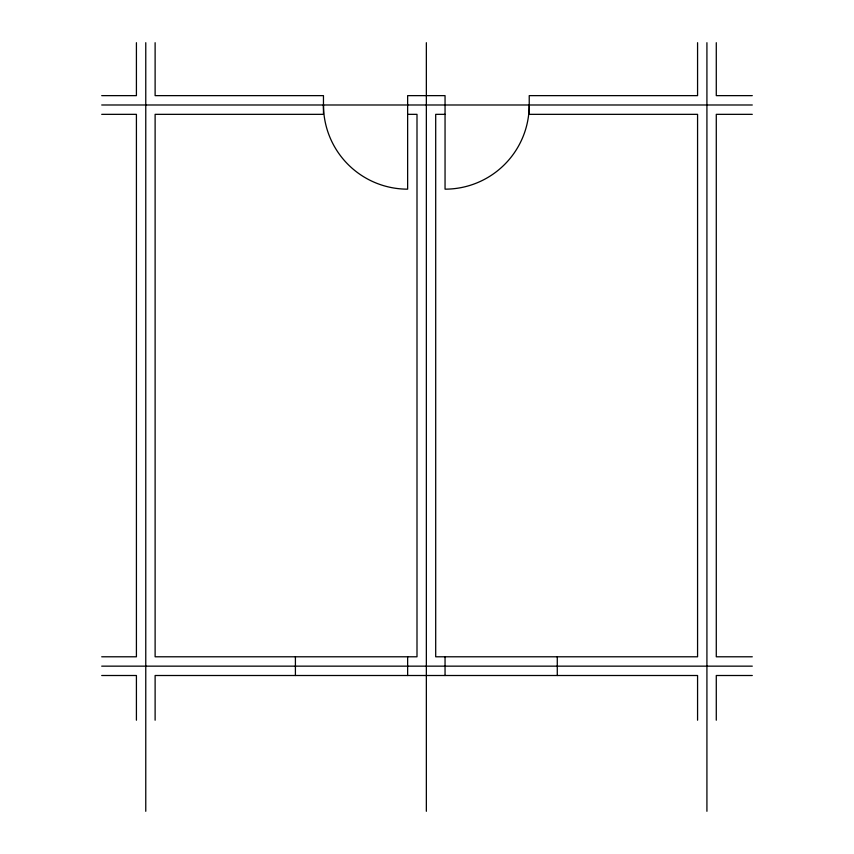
<?xml version="1.0" encoding="UTF-8"?>
<svg xmlns="http://www.w3.org/2000/svg" width="854" height="854" viewBox="0 0 854 854"><rect width="100%" height="100%" fill="white"/><g stroke="black" fill="none" stroke-linecap="round" stroke-linejoin="round"><path stroke-width="1.28" d="M101.711 95.637L136.416 95.637L136.416 42.7M752.289 95.637L716.282 95.637L716.282 42.7M101.711 104.989L752.289 104.989M101.711 114.34L136.416 114.34L136.416 656.79L101.711 656.79M407.636 114.34L416.998 114.34L416.998 656.79L155.118 656.79L155.118 114.34L323.463 114.34L323.463 95.637L155.118 95.637L155.118 42.7M445.051 114.34L435.7 114.34L435.7 656.79L697.569 656.79L697.569 114.34L529.224 114.34L529.224 95.637L697.569 95.637L697.569 42.7M752.289 114.34L716.282 114.34L716.282 656.79L752.289 656.79M101.711 666.152L752.289 666.152M101.711 675.503L136.416 675.503L136.416 720.21M752.289 675.503L716.282 675.503L716.282 720.21M706.92 42.7L706.92 811.3M697.569 720.21L697.569 675.503L155.118 675.503L155.118 720.21M557.278 656.79L557.278 675.503M445.051 656.79L445.051 675.503M426.349 42.7L426.349 811.3M407.636 656.79L407.636 675.503M295.409 656.79L295.409 675.503M145.767 42.7L145.767 811.3M323.463 104.989A84.172 84.172 0 0 0 407.636 189.161L407.636 95.637L445.051 95.637L445.051 189.161A84.172 84.172 0 0 0 529.224 104.989"/></g></svg>
